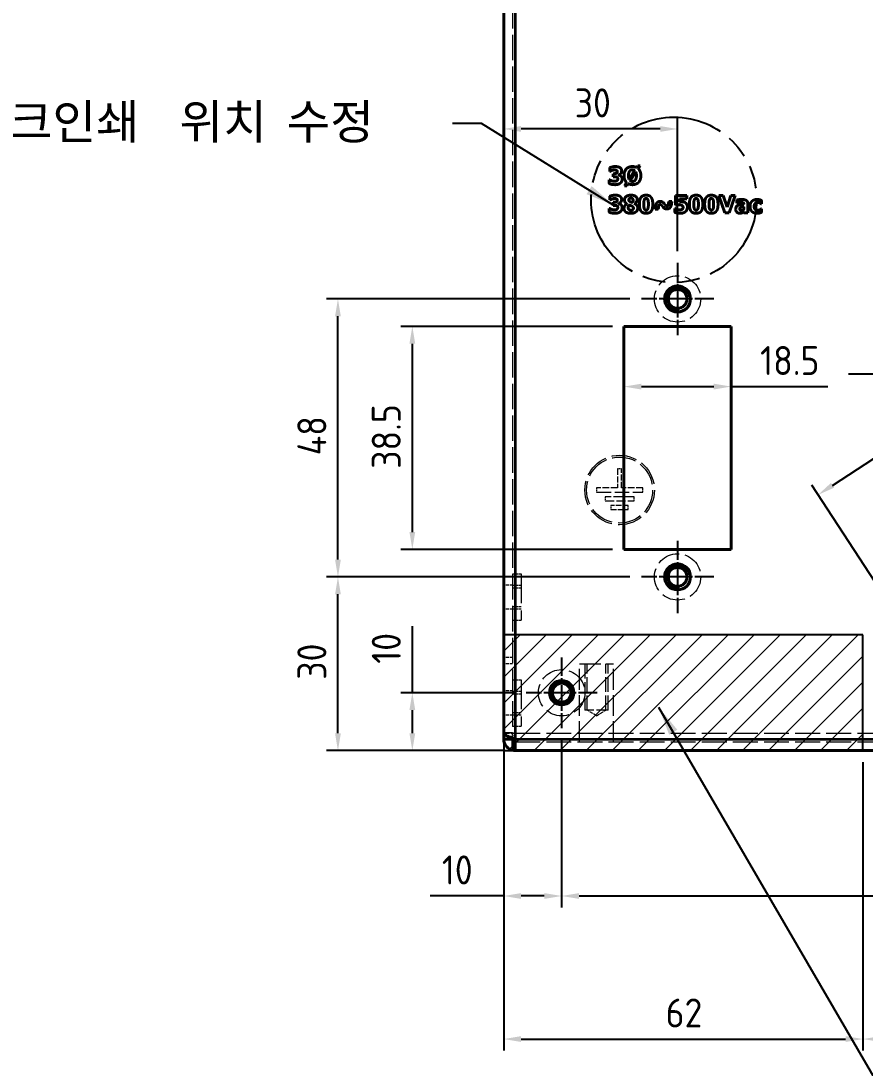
# Model space of a CAD drawing. Header units: millimetres. Extents: x 0 to 1682, y 0 to 1188.
# Drawn here: x 1119.9 to 1265.6, y 228.7 to 409.5 of the extents above; entities that cross this region are included whole.
import ezdxf

# ---------------------------------------------------------------- set-up
doc = ezdxf.new("R2010")
doc.units = ezdxf.units.MM
doc.header["$LTSCALE"] = 2
for name, pattern in [('CHAIN', [0.3543, 0.2362, -0.0295, 0.0591, -0.0295]), ('DASHED', [0.2067, 0.1654, -0.0413]), ('DOUBLE_DASH_CHAIN', [1.2403, 0.6614, -0.0827, 0.1654, -0.0827, 0.1654, -0.0827])]:
    doc.linetypes.add(name, pattern=pattern)
for name, color, linetype, lineweight in [('가려진 것(ISO)', 2, 'DASHED', 18), ('가려진 좁은 것(ISO)', 2, 'DASHED', 18), ('가시적인 것(ISO)', 3, 'Continuous', 40), ('가시적인 좁은 것(ISO)', 3, 'Continuous', 35), ('기호(ISO)', 5, 'Continuous', 25), ('스케치 형상(ISO)', 3, 'Continuous', 25), ('중심 표식(ISO)', 1, 'Continuous', 25), ('치수(ISO)', 2, 'Continuous', 25), ('해치(ISO)', 7, 'Continuous', 18)]:
    doc.layers.add(name, color=color, linetype=linetype, lineweight=lineweight)
doc.styles.add('치수 텍스트_PSTEK_POSCO', font='isocp.shx')
doc.dimstyles.new('치수_PSTEK_POSCO', dxfattribs={"dimscale": 2, "dimtxt": 2.5, "dimasz": 1.5, "dimexe": 1, "dimexo": 1, "dimgap": 1, "dimtad": 1, "dimrnd": 1e-08, "dimdsep": 46, "dimtxsty": '치수 텍스트_PSTEK_POSCO', "dimcen": 0.09, "dimdle": 10, "dimclrd": 7, "dimclre": 7, "dimclrt": 2, "dimadec": 1, "dimazin": 2, "dimtfac": 1, "dimtmove": 0, "dimatfit": 3, "dimfxl": 0, "dimtolj": 1, "dimlwd": -1, "dimlwe": -1, "dimarcsym": 0})
doc.dimstyles.new('치수_PSTEK_POSCO$7', dxfattribs={"dimscale": 2, "dimtxt": 2.5, "dimasz": 2.5, "dimexe": 1, "dimexo": 1, "dimgap": 1, "dimtad": 1, "dimrnd": 1e-08, "dimdsep": 46, "dimtxsty": '치수 텍스트_PSTEK_POSCO', "dimcen": 0.09, "dimdle": 10, "dimclrd": 7, "dimclre": 7, "dimclrt": 2, "dimadec": 1, "dimazin": 2, "dimtfac": 1, "dimtmove": 0, "dimatfit": 3, "dimfxl": 0, "dimtolj": 1, "dimlwd": -1, "dimlwe": -1, "dimarcsym": 0})

# ---------------------------------------------------------------- blocks, each defined once
blk = doc.blocks.new('*D66')
at = {"layer": 'Defpoints', "color": 0, "transparency": 16777216}
for p in [(1174.6, 313.51), (1226.96, 313.51), (1205.21, 283.51)]:
    blk.add_point(p, dxfattribs=at)
at = {"layer": '치수(ISO)', "color": 7, "transparency": 16777216}
for p, q in [((1224.96, 313.51), (1172.6, 313.51)), ((1174.6, 286.51), (1174.6, 310.51)), ((1203.21, 283.51), (1172.6, 283.51))]:
    blk.add_line(p, q, dxfattribs=at)
for points in [[(1174.1, 310.51), (1175.1, 310.51), (1174.6, 313.51)], [(1174.1, 286.51), (1175.1, 286.51), (1174.6, 283.51)]]:
    blk.add_solid(points, dxfattribs=at)
at = {"layer": '치수(ISO)', "color": 2, "transparency": 16777216, "insert": (1170.1, 295.76), "char_height": 5, "attachment_point": 4, "rotation": 90, "style": '치수 텍스트_PSTEK_POSCO'}
blk.add_mtext('\\A1;30', dxfattribs=at)
blk = doc.blocks.new('*D67')
at = {"layer": 'Defpoints', "color": 0, "transparency": 16777216}
for p in [(1187.44, 356.76), (1223.96, 356.76), (1223.96, 318.26)]:
    blk.add_point(p, dxfattribs=at)
at = {"layer": '치수(ISO)', "color": 7, "transparency": 16777216}
for p, q in [((1221.96, 356.76), (1185.44, 356.76)), ((1187.44, 321.26), (1187.44, 353.76)), ((1221.96, 318.26), (1185.44, 318.26))]:
    blk.add_line(p, q, dxfattribs=at)
for points in [[(1186.94, 353.76), (1187.94, 353.76), (1187.44, 356.76)], [(1186.94, 321.26), (1187.94, 321.26), (1187.44, 318.26)]]:
    blk.add_solid(points, dxfattribs=at)
at = {"layer": '치수(ISO)', "color": 2, "transparency": 16777216, "insert": (1182.94, 332.18), "char_height": 5, "attachment_point": 4, "rotation": 90, "style": '치수 텍스트_PSTEK_POSCO'}
blk.add_mtext('\\A1;38.5', dxfattribs=at)
blk = doc.blocks.new('*D68')
at = {"layer": 'Defpoints', "color": 0, "transparency": 16777216}
for p in [(1174.6, 361.51), (1226.96, 361.51), (1226.96, 313.51)]:
    blk.add_point(p, dxfattribs=at)
at = {"layer": '치수(ISO)', "color": 7, "transparency": 16777216}
for p, q in [((1224.96, 361.51), (1172.6, 361.51)), ((1174.6, 316.51), (1174.6, 358.51)), ((1224.96, 313.51), (1172.6, 313.51))]:
    blk.add_line(p, q, dxfattribs=at)
for points in [[(1174.1, 358.51), (1175.1, 358.51), (1174.6, 361.51)], [(1174.1, 316.51), (1175.1, 316.51), (1174.6, 313.51)]]:
    blk.add_solid(points, dxfattribs=at)
at = {"layer": '치수(ISO)', "color": 2, "transparency": 16777216, "insert": (1170.1, 334.51), "char_height": 5, "attachment_point": 4, "rotation": 90, "style": '치수 텍스트_PSTEK_POSCO'}
blk.add_mtext('\\A1;48', dxfattribs=at)
blk = doc.blocks.new('*D69')
at = {"layer": 'Defpoints', "color": 0, "transparency": 16777216}
for p in [(1203.21, 286.57), (1213.21, 287.41), (1213.21, 258.41)]:
    blk.add_point(p, dxfattribs=at)
at = {"layer": '치수(ISO)', "color": 7, "transparency": 16777216}
for p, q in [((1203.21, 284.57), (1203.21, 256.41)), ((1213.21, 285.41), (1213.21, 256.41)), ((1203.21, 258.41), (1190.53, 258.41)), ((1210.21, 258.41), (1206.21, 258.41))]:
    blk.add_line(p, q, dxfattribs=at)
for points in [[(1206.21, 258.91), (1206.21, 257.91), (1203.21, 258.41)], [(1210.21, 258.91), (1210.21, 257.91), (1213.21, 258.41)]]:
    blk.add_solid(points, dxfattribs=at)
at = {"layer": '치수(ISO)', "color": 2, "transparency": 16777216, "insert": (1192.53, 262.91), "char_height": 5, "attachment_point": 4, "style": '치수 텍스트_PSTEK_POSCO'}
blk.add_mtext('\\A1;10', dxfattribs=at)
blk = doc.blocks.new('*D70')
at = {"layer": 'Defpoints', "color": 0, "transparency": 16777216}
for p in [(1213.21, 287.41), (1410.71, 287.41), (1410.71, 258.41)]:
    blk.add_point(p, dxfattribs=at)
at = {"layer": '치수(ISO)', "color": 7, "transparency": 16777216}
for p, q in [((1213.21, 285.41), (1213.21, 256.41)), ((1410.71, 285.41), (1410.71, 256.41)), ((1216.21, 258.41), (1407.71, 258.41))]:
    blk.add_line(p, q, dxfattribs=at)
for points in [[(1216.21, 258.91), (1216.21, 257.91), (1213.21, 258.41)], [(1407.71, 258.91), (1407.71, 257.91), (1410.71, 258.41)]]:
    blk.add_solid(points, dxfattribs=at)
at = {"layer": '치수(ISO)', "color": 2, "transparency": 16777216, "insert": (1297.85, 262.91), "char_height": 5, "attachment_point": 4, "style": '치수 텍스트_PSTEK_POSCO'}
blk.add_mtext('\\A1;197.5', dxfattribs=at)
blk = doc.blocks.new('*D73')
at = {"layer": 'Defpoints', "color": 0, "transparency": 16777216}
for p in [(1187.44, 293.51), (1207.11, 293.51), (1205.21, 283.51)]:
    blk.add_point(p, dxfattribs=at)
at = {"layer": '치수(ISO)', "color": 7, "transparency": 16777216}
for p, q in [((1187.44, 293.51), (1187.44, 305.02)), ((1205.11, 293.51), (1185.44, 293.51)), ((1187.44, 286.51), (1187.44, 290.51)), ((1203.21, 283.51), (1185.44, 283.51))]:
    blk.add_line(p, q, dxfattribs=at)
for points in [[(1186.94, 290.51), (1187.94, 290.51), (1187.44, 293.51)], [(1186.94, 286.51), (1187.94, 286.51), (1187.44, 283.51)]]:
    blk.add_solid(points, dxfattribs=at)
at = {"layer": '치수(ISO)', "color": 2, "transparency": 16777216, "insert": (1182.94, 298.51), "char_height": 5, "attachment_point": 4, "rotation": 90, "style": '치수 텍스트_PSTEK_POSCO'}
blk.add_mtext('\\A1;10', dxfattribs=at)
blk = doc.blocks.new('*D74')
at = {"layer": 'Defpoints', "color": 0, "transparency": 16777216}
for p in [(1242.46, 346.37), (1223.96, 318.26), (1242.46, 318.26)]:
    blk.add_point(p, dxfattribs=at)
at = {"layer": '치수(ISO)', "color": 7, "transparency": 16777216}
for p, q in [((1226.96, 346.37), (1239.46, 346.37)), ((1242.46, 346.37), (1259.17, 346.37))]:
    blk.add_line(p, q, dxfattribs=at)
for points in [[(1226.96, 346.87), (1226.96, 345.87), (1223.96, 346.37)], [(1239.46, 346.87), (1239.46, 345.87), (1242.46, 346.37)]]:
    blk.add_solid(points, dxfattribs=at)
at = {"layer": '치수(ISO)', "color": 2, "transparency": 16777216, "insert": (1247.46, 350.87), "char_height": 5, "attachment_point": 4, "style": '치수 텍스트_PSTEK_POSCO'}
blk.add_mtext('\\A1;18.5', dxfattribs=at)
blk = doc.blocks.new('*D75')
at = {"layer": 'Defpoints', "color": 0, "transparency": 16777216}
for p in [(1203.21, 390.86), (1203.21, 388.56), (1233.21, 367.76)]:
    blk.add_point(p, dxfattribs=at)
at = {"layer": '치수(ISO)', "color": 7, "transparency": 16777216}
for p, q in [((1233.21, 369.76), (1233.21, 392.86)), ((1230.21, 390.86), (1206.21, 390.86))]:
    blk.add_line(p, q, dxfattribs=at)
for points in [[(1206.21, 391.36), (1206.21, 390.36), (1203.21, 390.86)], [(1230.21, 391.36), (1230.21, 390.36), (1233.21, 390.86)]]:
    blk.add_solid(points, dxfattribs=at)
at = {"layer": '치수(ISO)', "color": 2, "transparency": 16777216, "insert": (1215.46, 395.36), "char_height": 5, "attachment_point": 4, "style": '치수 텍스트_PSTEK_POSCO'}
blk.add_mtext('\\A1;30', dxfattribs=at)
blk = doc.blocks.new('*D83')
at = {"layer": 'Defpoints', "color": 0, "transparency": 16777216}
for p in [(1314.74, 365.24), (1325.71, 348.51), (1268.42, 310.95)]:
    blk.add_point(p, dxfattribs=at)
at = {"layer": '치수(ISO)', "color": 7, "transparency": 16777216}
for p, q in [((1324.61, 350.18), (1313.65, 366.91)), ((1259.97, 329.32), (1312.24, 363.59)), ((1267.33, 312.63), (1256.36, 329.35))]:
    blk.add_line(p, q, dxfattribs=at)
for points in [[(1311.96, 364.01), (1312.51, 363.17), (1314.74, 365.24)], [(1259.69, 329.74), (1260.24, 328.91), (1257.46, 327.68)]]:
    blk.add_solid(points, dxfattribs=at)
at = {"layer": '치수(ISO)', "color": 2, "transparency": 16777216, "insert": (1285.94, 351.73), "char_height": 5, "attachment_point": 4, "rotation": 33.25, "style": '치수 텍스트_PSTEK_POSCO'}
blk.add_mtext('\\A1;68.5', dxfattribs=at)
blk = doc.blocks.new('*D92')
at = {"layer": 'Defpoints', "color": 0, "transparency": 16777216}
for p in [(1203.21, 283.51), (1265.21, 283.51), (1265.21, 233.71)]:
    blk.add_point(p, dxfattribs=at)
at = {"layer": '치수(ISO)', "color": 7, "transparency": 16777216}
for p, q in [((1203.21, 281.51), (1203.21, 231.71)), ((1265.21, 281.51), (1265.21, 231.71)), ((1206.21, 233.71), (1262.21, 233.71))]:
    blk.add_line(p, q, dxfattribs=at)
for points in [[(1206.21, 234.21), (1206.21, 233.21), (1203.21, 233.71)], [(1262.21, 234.21), (1262.21, 233.21), (1265.21, 233.71)]]:
    blk.add_solid(points, dxfattribs=at)
at = {"layer": '치수(ISO)', "color": 2, "transparency": 16777216, "insert": (1231.16, 238.21), "char_height": 5, "attachment_point": 4, "style": '치수 텍스트_PSTEK_POSCO'}
blk.add_mtext('\\A1;62', dxfattribs=at)
blk = doc.blocks.new('*D93')
at = {"layer": 'Defpoints', "color": 0, "transparency": 16777216}
for p in [(1265.21, 283.51), (1386.21, 283.51), (1386.21, 233.71)]:
    blk.add_point(p, dxfattribs=at)
at = {"layer": '치수(ISO)', "color": 7, "transparency": 16777216}
for p, q in [((1265.21, 281.51), (1265.21, 231.71)), ((1386.21, 281.51), (1386.21, 231.71)), ((1268.21, 233.71), (1383.21, 233.71))]:
    blk.add_line(p, q, dxfattribs=at)
for points in [[(1268.21, 234.21), (1268.21, 233.21), (1265.21, 233.71)], [(1383.21, 234.21), (1383.21, 233.21), (1386.21, 233.71)]]:
    blk.add_solid(points, dxfattribs=at)
at = {"layer": '치수(ISO)', "color": 2, "transparency": 16777216, "insert": (1322.21, 238.21), "char_height": 5, "attachment_point": 4, "style": '치수 텍스트_PSTEK_POSCO'}
blk.add_mtext('\\A1;121', dxfattribs=at)

msp = doc.modelspace()

# ---------------------------------------------------------------- hatches: boundary and pattern name
at = {"layer": '해치(ISO)'}
h = msp.add_hatch(dxfattribs=at)
h.set_pattern_fill('ANSI31', color=1, scale=25.4, style=0)
h.set_pattern_definition([(45, (0, 0), (-2.245064, 2.245064), [])])
h.paths.add_polyline_path([(1203.2104, 283.5118), (1265.2104, 283.5118), (1265.2104, 303.5118), (1203.2104, 303.5118)])

# ---------------------------------------------------------------- linework, layer by layer
at = {"layer": '가려진 것(ISO)', "ltscale": 13.25587}
msp.add_line((1204.7104, 440.0118), (1204.7104, 286.5725), dxfattribs=at)
at = {"layer": '가려진 것(ISO)', "ltscale": 0.666544}
for p, q in [((1223.5604, 332.1618), (1222.8604, 332.1618)), ((1219.2104, 328.8618), (1219.2104, 328.1618)), ((1220.7104, 327.3618), (1220.7104, 326.6618)), ((1225.7104, 326.6618), (1225.7104, 327.3618)), ((1227.2104, 328.1618), (1227.2104, 328.8618)), ((1221.7104, 325.8618), (1221.7104, 325.1618)), ((1224.7104, 325.1618), (1224.7104, 325.8618))]:
    msp.add_line(p, q, dxfattribs=at)
at = {"layer": '가려진 것(ISO)', "ltscale": 3.142649}
for p, q in [((1222.8604, 332.1618), (1222.8604, 328.8618)), ((1223.5604, 328.8618), (1223.5604, 332.1618))]:
    msp.add_line(p, q, dxfattribs=at)
at = {"layer": '가려진 것(ISO)', "ltscale": 3.475971}
for p, q in [((1222.8604, 328.8618), (1219.2104, 328.8618)), ((1227.2104, 328.8618), (1223.5604, 328.8618))]:
    msp.add_line(p, q, dxfattribs=at)
at = {"layer": '가려진 것(ISO)', "ltscale": 7.618686}
for p, q in [((1219.2104, 328.1618), (1227.2104, 328.1618)), ((1217.2104, 298.5118), (1217.2104, 290.5118)), ((1217.5894, 290.5118), (1217.5894, 298.5118)), ((1220.8314, 290.5118), (1220.8314, 298.5118)), ((1221.2104, 290.5118), (1221.2104, 298.5118))]:
    msp.add_line(p, q, dxfattribs=at)
at = {"layer": '가려진 것(ISO)', "ltscale": 4.761642}
for p, q in [((1225.7104, 327.3618), (1220.7104, 327.3618)), ((1220.7104, 326.6618), (1225.7104, 326.6618))]:
    msp.add_line(p, q, dxfattribs=at)
at = {"layer": '가려진 것(ISO)', "ltscale": 2.856945}
for p, q in [((1224.7104, 325.8618), (1221.7104, 325.8618)), ((1221.7104, 325.1618), (1224.7104, 325.1618))]:
    msp.add_line(p, q, dxfattribs=at)
at = {"layer": '가려진 것(ISO)', "ltscale": 1.428422}
for p, q in [((1204.7104, 314.0118), (1206.2104, 314.0118)), ((1204.7104, 312.1118), (1203.2104, 312.1118)), ((1206.2104, 312.0118), (1204.7104, 312.0118)), ((1204.7104, 311.6328), (1206.2104, 311.6328)), ((1204.7104, 307.9118), (1203.2104, 307.9118)), ((1204.7104, 308.3908), (1206.2104, 308.3908)), ((1204.7104, 308.0118), (1206.2104, 308.0118)), ((1204.7104, 306.0118), (1206.2104, 306.0118)), ((1204.7104, 299.5725), (1203.2104, 299.5725)), ((1204.7104, 298.5118), (1203.2104, 298.5118)), ((1204.7104, 295.7118), (1206.2104, 295.7118)), ((1204.7104, 293.8118), (1203.2104, 293.8118)), ((1206.2104, 293.7118), (1204.7104, 293.7118)), ((1204.7104, 293.3328), (1206.2104, 293.3328)), ((1204.7104, 289.6118), (1203.2104, 289.6118)), ((1204.7104, 290.0908), (1206.2104, 290.0908)), ((1204.7104, 289.7118), (1206.2104, 289.7118)), ((1204.7104, 287.7118), (1206.2104, 287.7118))]:
    msp.add_line(p, q, dxfattribs=at)
at = {"layer": '가려진 것(ISO)', "ltscale": 15.198803}
for p, q in [((1206.2104, 314.0118), (1206.2104, 306.0118)), ((1206.2104, 295.7118), (1206.2104, 287.7118))]:
    msp.add_line(p, q, dxfattribs=at)
at = {"layer": '가려진 것(ISO)', "ltscale": 11.209118}
msp.add_line((1216.2604, 298.5118), (1222.1604, 298.5118), dxfattribs=at)
at = {"layer": '가려진 것(ISO)', "ltscale": 10.885341}
for p, q in [((1216.2604, 285.0118), (1216.2604, 298.5118)), ((1222.1604, 285.0118), (1222.1604, 298.5118))]:
    msp.add_line(p, q, dxfattribs=at)
at = {"layer": '가려진 것(ISO)', "ltscale": 5.983681}
msp.add_line((1221.2104, 290.5118), (1217.2104, 290.5118), dxfattribs=at)
at = {"layer": '가려진 것(ISO)', "ltscale": 1.800898}
for q in [(1217.5894, 290.5118), (1220.8314, 290.5118)]:
    msp.add_line((1219.2104, 289.5378), q, dxfattribs=at)
at = {"layer": '가려진 것(ISO)', "ltscale": 1.261536}
msp.add_line((1204.5352, 286.5725), (1203.2104, 286.5725), dxfattribs=at)
at = {"layer": '가려진 것(ISO)', "ltscale": 0.166787}
msp.add_line((1204.7104, 286.5725), (1204.5352, 286.5725), dxfattribs=at)
at = {"layer": '가려진 것(ISO)', "ltscale": 1.198629}
msp.add_line((1204.7104, 285.6824), (1204.7104, 286.5725), dxfattribs=at)
at = {"layer": '가려진 것(ISO)', "ltscale": 12.980641}
msp.add_line((1205.2104, 285.0118), (1586.2104, 285.0118), dxfattribs=at)
at = {"layer": '가려진 것(ISO)', "ltscale": 12.159042}
for centre in [(1233.2104, 361.5118), (1233.2104, 313.5118), (1213.2104, 293.5118)]:
    msp.add_circle(centre, 4, dxfattribs=at)
at = {"layer": '가려진 것(ISO)', "ltscale": 13.027546}
msp.add_circle((1223.2104, 328.5118), 6, dxfattribs=at)
at = {"layer": '가려진 것(ISO)', "ltscale": 12.376168}
msp.add_circle((1223.2104, 328.5118), 5.7, dxfattribs=at)
at = {"layer": '가려진 것(ISO)', "ltscale": 2.326926}
msp.add_arc((1213.2104, 293.5118), 2, 280, 350, dxfattribs=at)
at = {"layer": '가려진 것(ISO)', "ltscale": 2.98666}
msp.add_open_spline([(1203.2104, 286.5725), (1203.2104, 286.5573), (1203.7189, 286.5422), (1204.4439, 286.527), (1204.6861, 286.5219), (1204.9482, 286.5169), (1205.2104, 286.5118)], degree=3, knots=[0, 0, 0, 0, 1.17745307, 1.17745307, 1.17745307, 1.57079633, 1.57079633, 1.57079633, 1.57079633], dxfattribs=at)
at = {"layer": '가려진 것(ISO)', "ltscale": 1.253394}
msp.add_open_spline([(1205.2104, 285.5118), (1204.9486, 285.8654), (1204.7104, 286.2189), (1204.7104, 286.5725)], degree=3, dxfattribs=at)
at = {"layer": '가려진 것(ISO)', "ltscale": 0.744374}
msp.add_open_spline([(1205.2104, 286.5118), (1204.9486, 286.532), (1204.7104, 286.5522), (1204.7104, 286.5725)], degree=3, dxfattribs=at)
at = {"layer": '가려진 좁은 것(ISO)', "ltscale": 12.980641}
msp.add_line((1205.2104, 286.5118), (1586.2104, 286.5118), dxfattribs=at)
at = {"layer": '가시적인 것(ISO)'}
for p, q in [((1203.2104, 286.5725), (1203.2104, 440.0118)), ((1221.5046, 383.5345), (1221.5046, 384.1763)), ((1221.5678, 383.5345), (1221.5046, 383.5345)), ((1225.798, 383.6852), (1224.8328, 382.2095)), ((1225.0467, 381.9251), (1226.0168, 383.4032)), ((1226.1383, 384.2006), (1226.345, 384.5118)), ((1226.345, 384.5118), (1226.768, 384.5118)), ((1226.768, 384.5118), (1226.4252, 383.994)), ((1221.4171, 382.0807), (1221.49, 382.0807)), ((1221.4171, 381.4291), (1221.4171, 382.0807)), ((1222.0735, 383.1358), (1222.1926, 383.1358)), ((1222.0735, 382.6082), (1222.0735, 383.1358)), ((1222.2023, 382.6082), (1222.0735, 382.6082)), ((1223.0265, 382.917), (1223.0265, 382.8878)), ((1224.05, 381.0475), (1224.4244, 381.6139)), ((1224.4657, 381.0475), (1224.05, 381.0475)), ((1224.7064, 381.4097), (1224.4657, 381.0475)), ((1221.5046, 378.5951), (1221.5046, 379.2369)), ((1221.5678, 378.5951), (1221.5046, 378.5951)), ((1222.0735, 378.1964), (1222.1926, 378.1964)), ((1222.0735, 377.6688), (1222.0735, 378.1964)), ((1223.0265, 377.9776), (1223.0265, 377.9484)), ((1224.5192, 377.8876), (1224.5192, 377.8998)), ((1225.7591, 377.997), (1225.7591, 377.9873)), ((1231.6837, 378.3568), (1232.2064, 378.3568)), ((1232.8409, 379.3633), (1234.8296, 379.3633)), ((1232.8409, 377.6785), (1232.8409, 379.3633)), ((1233.5532, 378.7969), (1233.5532, 378.2985)), ((1234.8296, 378.7969), (1233.5532, 378.7969)), ((1234.8296, 379.3633), (1234.8296, 378.7969)), ((1240.3239, 379.3633), (1241.1043, 379.3633)), ((1241.3547, 376.3633), (1240.3239, 379.3633)), ((1241.1043, 379.3633), (1241.7583, 377.3285)), ((1241.7583, 377.3285), (1242.4098, 379.3633)), ((1243.1707, 379.3633), (1242.1399, 376.3633)), ((1242.4098, 379.3633), (1243.1707, 379.3633)), ((1243.4284, 378.0311), (1243.4284, 378.5781)), ((1243.4892, 378.0311), (1243.4284, 378.0311)), ((1245.3563, 377.9022), (1245.3563, 376.3633)), ((1247.7194, 377.9022), (1247.6294, 377.9022)), ((1247.7194, 378.5051), (1247.7194, 377.9022)), ((1221.4171, 377.1413), (1221.49, 377.1413)), ((1221.4171, 376.4897), (1221.4171, 377.1413)), ((1222.2023, 377.6688), (1222.0735, 377.6688)), ((1229.8895, 377.0343), (1229.3668, 377.0343)), ((1232.7121, 377.1364), (1232.7801, 377.1364)), ((1232.7121, 376.4824), (1232.7121, 377.1364)), ((1232.9065, 377.6785), (1232.8409, 377.6785)), ((1242.1399, 376.3633), (1241.3547, 376.3633)), ((1244.6561, 377.4233), (1244.6561, 376.9541)), ((1244.6561, 376.3633), (1244.6561, 376.604)), ((1245.3563, 376.3633), (1244.6561, 376.3633)), ((1244.661, 377.8487), (1244.661, 377.8609)), ((1247.6294, 377.0829), (1247.7194, 377.0829)), ((1247.7194, 377.0829), (1247.7194, 376.4776)), ((1223.9604, 318.2618), (1223.9604, 356.7618)), ((1223.9604, 356.7618), (1242.4604, 356.7618)), ((1242.4604, 356.7618), (1242.4604, 318.2618)), ((1242.4604, 318.2618), (1223.9604, 318.2618)), ((1203.2104, 286.5725), (1203.2104, 285.5118)), ((1204.5352, 285.5118), (1203.2104, 285.5118)), ((1204.7104, 285.5118), (1204.5352, 285.5118)), ((1204.7104, 285.5118), (1204.7104, 285.6824)), ((1205.2104, 283.5118), (1205.2104, 285.5118)), ((1586.2104, 283.5118), (1205.2104, 283.5118))]:
    msp.add_line(p, q, dxfattribs=at)
for centre, radius in [((1233.2104, 361.5118), 2.25), ((1233.2104, 361.5118), 1.621), ((1233.2104, 313.5118), 2.25), ((1233.2104, 313.5118), 1.621), ((1213.2104, 293.5118), 2.1), ((1213.2104, 293.5118), 1.621)]:
    msp.add_circle(centre, radius, dxfattribs=at)
for points, degree in [([(1221.5046, 384.1763), (1221.6602, 384.242), (1222.1853, 384.3659), (1222.46, 384.3659)], 2), ([(1221.8814, 383.695), (1221.7963, 383.6633), (1221.6116, 383.5612), (1221.5678, 383.5345)], 2), ([(1222.3288, 383.7873), (1222.2194, 383.7873), (1221.9884, 383.7363), (1221.8814, 383.695)], 2), ([(1222.6642, 383.7266), (1222.5913, 383.763), (1222.3968, 383.7873), (1222.3288, 383.7873)], 2), ([(1222.46, 384.3659), (1222.7275, 384.3659), (1223.1213, 384.2736), (1223.2599, 384.1836)], 2), ([(1222.6399, 383.1966), (1222.7202, 383.2355), (1222.8101, 383.3716), (1222.8101, 383.4883)], 2), ([(1222.8101, 383.4883), (1222.8101, 383.5807), (1222.725, 383.695), (1222.6642, 383.7266)], 2), ([(1223.5662, 383.6147), (1223.5662, 383.357), (1223.2696, 382.9729), (1223.0265, 382.917)], 2), ([(1223.2599, 384.1836), (1223.413, 384.0888), (1223.5662, 383.7971), (1223.5662, 383.6147)], 2), ([(1223.9746, 382.8027), (1223.9746, 383.5248), (1224.7477, 384.3659), (1225.426, 384.3659)], 2), ([(1224.738, 382.8027), (1224.738, 383.0726), (1224.8547, 383.4616), (1224.9519, 383.5807)], 2), ([(1224.9519, 383.5807), (1225.0565, 383.7095), (1225.2874, 383.8092), (1225.4284, 383.8092)], 2), ([(1225.426, 384.3659), (1225.6205, 384.3659), (1225.9779, 384.2833), (1226.1383, 384.2006)], 2), ([(1225.4284, 383.8092), (1225.5232, 383.8092), (1225.7202, 383.7484), (1225.798, 383.6852)], 2), ([(1226.0168, 383.4032), (1226.0629, 383.3011), (1226.1164, 382.968), (1226.1164, 382.8027)], 2), ([(1226.4252, 383.994), (1226.644, 383.7849), (1226.8798, 383.182), (1226.8798, 382.8027)], 2), ([(1221.49, 382.0807), (1221.6553, 381.9762), (1222.1002, 381.8206), (1222.285, 381.8206)], 2), ([(1222.1926, 383.1358), (1222.3288, 383.1358), (1222.5597, 383.1601), (1222.6399, 383.1966)], 2), ([(1222.674, 382.5669), (1222.5767, 382.6009), (1222.3069, 382.6082), (1222.2023, 382.6082)], 2), ([(1222.285, 381.8206), (1222.3944, 381.8206), (1222.6497, 381.8595), (1222.7372, 381.9227)], 2), ([(1222.8879, 382.2557), (1222.8879, 382.3894), (1222.7712, 382.5329), (1222.674, 382.5669)], 2), ([(1222.7372, 381.9227), (1222.8053, 381.9737), (1222.8879, 382.122), (1222.8879, 382.2557)], 2), ([(1223.0265, 382.8878), (1223.1335, 382.8732), (1223.3377, 382.7954), (1223.4349, 382.7079)], 2), ([(1223.644, 382.212), (1223.644, 381.9907), (1223.4811, 381.6285), (1223.3231, 381.5021)], 2), ([(1223.4349, 382.7079), (1223.5249, 382.6301), (1223.644, 382.3821), (1223.644, 382.212)], 2), ([(1224.4244, 381.6139), (1224.2104, 381.8206), (1223.9746, 382.4235), (1223.9746, 382.8027)], 2), ([(1224.8328, 382.2095), (1224.7866, 382.3238), (1224.738, 382.6204), (1224.738, 382.8027)], 2), ([(1225.4284, 381.7938), (1225.3215, 381.7938), (1225.1343, 381.857), (1225.0467, 381.9251)], 2), ([(1226.5078, 381.6723), (1226.3134, 381.4583), (1225.7688, 381.2395), (1225.426, 381.2395)], 2), ([(1225.9098, 382.0345), (1225.8198, 381.9178), (1225.5621, 381.7938), (1225.4284, 381.7938)], 2), ([(1226.1164, 382.8027), (1226.1164, 382.5304), (1226.0046, 382.1633), (1225.9098, 382.0345)], 2), ([(1226.8798, 382.8027), (1226.8798, 382.4624), (1226.6926, 381.8789), (1226.5078, 381.6723)], 2), ([(1222.426, 381.2395), (1222.0759, 381.2395), (1221.5751, 381.3562), (1221.4171, 381.4291)], 2), ([(1223.3231, 381.5021), (1223.1651, 381.3757), (1222.7347, 381.2395), (1222.426, 381.2395)], 2), ([(1225.426, 381.2395), (1225.2291, 381.2395), (1224.8595, 381.327), (1224.7064, 381.4097)], 2), ([(1221.5046, 379.2369), (1221.6602, 379.3025), (1222.1853, 379.4265), (1222.46, 379.4265)], 2), ([(1221.8814, 378.7555), (1221.7963, 378.7239), (1221.6116, 378.6218), (1221.5678, 378.5951)], 2), ([(1222.3288, 378.8479), (1222.2194, 378.8479), (1221.9884, 378.7969), (1221.8814, 378.7555)], 2), ([(1222.1926, 378.1964), (1222.3288, 378.1964), (1222.5597, 378.2207), (1222.6399, 378.2572)], 2), ([(1222.6642, 378.7871), (1222.5913, 378.8236), (1222.3968, 378.8479), (1222.3288, 378.8479)], 2), ([(1222.46, 379.4265), (1222.7275, 379.4265), (1223.1213, 379.3341), (1223.2599, 379.2442)], 2), ([(1222.6399, 378.2572), (1222.7202, 378.296), (1222.8101, 378.4322), (1222.8101, 378.5489)], 2), ([(1222.8101, 378.5489), (1222.8101, 378.6413), (1222.725, 378.7555), (1222.6642, 378.7871)], 2), ([(1223.5662, 378.6753), (1223.5662, 378.4176), (1223.2696, 378.0335), (1223.0265, 377.9776)], 2), ([(1223.0265, 377.9484), (1223.1335, 377.9338), (1223.3377, 377.856), (1223.4349, 377.7685)], 2), ([(1223.2599, 379.2442), (1223.413, 379.1494), (1223.5662, 378.8576), (1223.5662, 378.6753)], 2), ([(1224.0451, 378.6218), (1224.0451, 378.7871), (1224.191, 379.0764), (1224.3344, 379.1907)], 2), ([(1224.5192, 377.8998), (1224.2542, 378.0286), (1224.0451, 378.3957), (1224.0451, 378.6218)], 2), ([(1224.3344, 379.1907), (1224.473, 379.3001), (1224.8936, 379.4314), (1225.1561, 379.4314)], 2), ([(1224.789, 378.634), (1224.789, 378.7555), (1224.9908, 378.9208), (1225.1561, 378.9208)], 2), ([(1225.0394, 378.3058), (1224.9106, 378.3666), (1224.789, 378.5148), (1224.789, 378.634)], 2), ([(1225.3798, 378.1672), (1225.251, 378.2158), (1225.0954, 378.2766), (1225.0394, 378.3058)], 2), ([(1225.1561, 379.4314), (1225.4333, 379.4314), (1225.8466, 379.3123), (1225.9803, 379.215)], 2), ([(1225.1561, 378.9208), (1225.3288, 378.9208), (1225.5305, 378.7385), (1225.5305, 378.5854)], 2), ([(1225.5305, 378.5854), (1225.5305, 378.4614), (1225.4576, 378.2693), (1225.3798, 378.1672)], 2), ([(1226.2623, 378.6729), (1226.2623, 378.4589), (1226.0143, 378.1161), (1225.7591, 377.997)], 2), ([(1225.7591, 377.9873), (1226.0581, 377.8657), (1226.3401, 377.4719), (1226.3401, 377.1972)], 2), ([(1225.9803, 379.215), (1226.1164, 379.1178), (1226.2623, 378.8358), (1226.2623, 378.6729)], 2), ([(1226.6245, 377.8633), (1226.6245, 378.262), (1226.7485, 378.826), (1226.8895, 379.0302)], 2), ([(1226.8895, 379.0302), (1227.0305, 379.2296), (1227.4754, 379.4241), (1227.7818, 379.4241)], 2), ([(1227.3806, 377.8609), (1227.3806, 378.42), (1227.5654, 378.8698), (1227.7818, 378.8698)], 2), ([(1227.7818, 379.4241), (1228.1051, 379.4241), (1228.5378, 379.2199), (1228.6764, 379.0181)], 2), ([(1227.7818, 378.8698), (1227.9981, 378.8698), (1228.1805, 378.42), (1228.1805, 377.8633)], 2), ([(1228.6764, 379.0181), (1228.8125, 378.8212), (1228.9365, 378.2401), (1228.9365, 377.8633)], 2), ([(1229.3668, 377.0343), (1229.3668, 377.6883), (1229.7971, 378.352), (1230.2056, 378.352)], 2), ([(1230.2056, 378.352), (1230.3393, 378.352), (1230.5484, 378.2863), (1230.6383, 378.2304)], 2), ([(1230.6383, 378.2304), (1230.7234, 378.1745), (1230.8693, 378.0213), (1230.9179, 377.963)], 2), ([(1230.9179, 377.963), (1230.9714, 377.8949), (1231.0832, 377.7515), (1231.1343, 377.698)], 2), ([(1232.2064, 378.3568), (1232.204, 377.7223), (1231.7809, 377.0392), (1231.3677, 377.0392)], 2), ([(1231.6253, 377.7879), (1231.6594, 377.8973), (1231.6788, 378.1964), (1231.6837, 378.3568)], 2), ([(1233.5532, 378.2985), (1233.614, 378.3033), (1233.7818, 378.3082), (1233.8279, 378.3082)], 2), ([(1233.8279, 378.3082), (1234.0443, 378.3082), (1234.409, 378.2207), (1234.5524, 378.1307)], 2), ([(1234.5524, 378.1307), (1234.7226, 378.0189), (1234.9122, 377.6469), (1234.9122, 377.3795)], 2), ([(1235.2574, 377.8633), (1235.2574, 378.262), (1235.3814, 378.826), (1235.5224, 379.0302)], 2), ([(1235.5224, 379.0302), (1235.6634, 379.2296), (1236.1083, 379.4241), (1236.4147, 379.4241)], 2), ([(1236.0135, 377.8609), (1236.0135, 378.42), (1236.1983, 378.8698), (1236.4147, 378.8698)], 2), ([(1236.4147, 379.4241), (1236.738, 379.4241), (1237.1707, 379.2199), (1237.3093, 379.0181)], 2), ([(1236.4147, 378.8698), (1236.631, 378.8698), (1236.8134, 378.42), (1236.8134, 377.8633)], 2), ([(1237.3093, 379.0181), (1237.4454, 378.8212), (1237.5694, 378.2401), (1237.5694, 377.8633)], 2), ([(1237.8855, 377.8633), (1237.8855, 378.262), (1238.0095, 378.826), (1238.1505, 379.0302)], 2), ([(1238.1505, 379.0302), (1238.2915, 379.2296), (1238.7364, 379.4241), (1239.0427, 379.4241)], 2), ([(1238.6416, 377.8609), (1238.6416, 378.42), (1238.8263, 378.8698), (1239.0427, 378.8698)], 2), ([(1239.0427, 379.4241), (1239.366, 379.4241), (1239.7988, 379.2199), (1239.9373, 379.0181)], 2), ([(1239.0427, 378.8698), (1239.2591, 378.8698), (1239.4414, 378.42), (1239.4414, 377.8633)], 2), ([(1239.9373, 379.0181), (1240.0735, 378.8212), (1240.1975, 378.2401), (1240.1975, 377.8633)], 2), ([(1243.4284, 378.5781), (1243.533, 378.6072), (1243.9997, 378.6899), (1244.238, 378.6899)], 2), ([(1244.1067, 378.1915), (1243.9827, 378.1915), (1243.6472, 378.1016), (1243.4892, 378.0311)], 2), ([(1244.661, 377.8609), (1244.661, 378.0481), (1244.3839, 378.1915), (1244.1067, 378.1915)], 2), ([(1244.238, 378.6899), (1244.8215, 378.6899), (1245.3563, 378.3009), (1245.3563, 377.9022)], 2), ([(1245.7137, 377.4841), (1245.7137, 377.8098), (1245.9179, 378.2644), (1246.0954, 378.4103)], 2), ([(1246.0954, 378.4103), (1246.2631, 378.5513), (1246.7202, 378.6875), (1246.9681, 378.6875)], 2), ([(1247.0022, 378.1818), (1246.7323, 378.1818), (1246.4357, 377.805), (1246.4357, 377.4841)], 2), ([(1246.9681, 378.6875), (1247.1553, 378.6875), (1247.5297, 378.5999), (1247.7194, 378.5051)], 2), ([(1247.3912, 378.0797), (1247.3134, 378.1234), (1247.1213, 378.1818), (1247.0022, 378.1818)], 2), ([(1247.6294, 377.9022), (1247.5856, 377.9435), (1247.4641, 378.0408), (1247.3912, 378.0797)], 2), ([(1222.426, 376.3001), (1222.0759, 376.3001), (1221.5751, 376.4168), (1221.4171, 376.4897)], 2), ([(1221.49, 377.1413), (1221.6553, 377.0367), (1222.1002, 376.8811), (1222.285, 376.8811)], 2), ([(1222.674, 377.6275), (1222.5767, 377.6615), (1222.3069, 377.6688), (1222.2023, 377.6688)], 2), ([(1222.285, 376.8811), (1222.3944, 376.8811), (1222.6497, 376.92), (1222.7372, 376.9832)], 2), ([(1223.3231, 376.5627), (1223.1651, 376.4362), (1222.7347, 376.3001), (1222.426, 376.3001)], 2), ([(1222.8879, 377.3163), (1222.8879, 377.45), (1222.7712, 377.5935), (1222.674, 377.6275)], 2), ([(1222.7372, 376.9832), (1222.8053, 377.0343), (1222.8879, 377.1826), (1222.8879, 377.3163)], 2), ([(1223.644, 377.2725), (1223.644, 377.0513), (1223.4811, 376.6891), (1223.3231, 376.5627)], 2), ([(1223.4349, 377.7685), (1223.5249, 377.6907), (1223.644, 377.4427), (1223.644, 377.2725)], 2), ([(1223.9649, 377.1729), (1223.9649, 377.4306), (1224.2493, 377.7734), (1224.5192, 377.8876)], 2), ([(1224.2445, 376.5505), (1224.101, 376.6696), (1223.9649, 376.993), (1223.9649, 377.1729)], 2), ([(1225.1488, 376.2928), (1224.845, 376.2928), (1224.3903, 376.4314), (1224.2445, 376.5505)], 2), ([(1224.6991, 377.2677), (1224.6991, 377.4063), (1224.8231, 377.6396), (1224.9009, 377.7174)], 2), ([(1225.1829, 376.8082), (1224.9665, 376.8082), (1224.6991, 377.0586), (1224.6991, 377.2677)], 2), ([(1224.9009, 377.7174), (1224.986, 377.681), (1225.2072, 377.5959), (1225.2655, 377.5691)], 2), ([(1226.0265, 376.5505), (1225.8733, 376.4289), (1225.4333, 376.2928), (1225.1488, 376.2928)], 2), ([(1225.4527, 376.886), (1225.3944, 376.8471), (1225.2437, 376.8082), (1225.1829, 376.8082)], 2), ([(1225.2655, 377.5691), (1225.4698, 377.4695), (1225.5962, 377.3139), (1225.5962, 377.1656)], 2), ([(1225.5962, 377.1656), (1225.5962, 377.0586), (1225.5184, 376.9322), (1225.4527, 376.886)], 2), ([(1226.3401, 377.1972), (1226.3401, 377.0051), (1226.1796, 376.6721), (1226.0265, 376.5505)], 2), ([(1226.8871, 376.6988), (1226.7485, 376.8957), (1226.6245, 377.4743), (1226.6245, 377.8633)], 2), ([(1227.7818, 376.3001), (1227.4633, 376.3001), (1227.0257, 376.4995), (1226.8871, 376.6988)], 2), ([(1227.7818, 376.8544), (1227.5654, 376.8544), (1227.3806, 377.3114), (1227.3806, 377.8609)], 2), ([(1228.1805, 377.8633), (1228.1805, 377.3114), (1227.9957, 376.8544), (1227.7818, 376.8544)], 2), ([(1228.674, 376.6939), (1228.5378, 376.4995), (1228.0978, 376.3001), (1227.7818, 376.3001)], 2), ([(1228.9365, 377.8633), (1228.9365, 377.4743), (1228.8125, 376.8909), (1228.674, 376.6939)], 2), ([(1229.9479, 377.6032), (1229.9138, 377.4938), (1229.8944, 377.1948), (1229.8895, 377.0343)], 2), ([(1230.2177, 377.8195), (1230.1059, 377.8195), (1229.9843, 377.7077), (1229.9479, 377.6032)], 2), ([(1230.4414, 377.6931), (1230.3928, 377.7442), (1230.2761, 377.8195), (1230.2177, 377.8195)], 2), ([(1230.6602, 377.4281), (1230.6018, 377.4962), (1230.4973, 377.6348), (1230.4414, 377.6931)], 2), ([(1230.9398, 377.1583), (1230.8523, 377.2191), (1230.7307, 377.3479), (1230.6602, 377.4281)], 2), ([(1231.3677, 377.0392), (1231.2291, 377.0392), (1231.0224, 377.1024), (1230.9398, 377.1583)], 2), ([(1231.1343, 377.698), (1231.1877, 377.6421), (1231.2971, 377.5716), (1231.3555, 377.5716)], 2), ([(1231.3555, 377.5716), (1231.4625, 377.5716), (1231.5937, 377.6834), (1231.6253, 377.7879)], 2), ([(1233.6869, 376.3001), (1233.3514, 376.3025), (1232.8701, 376.4119), (1232.7121, 376.4824)], 2), ([(1232.7801, 377.1364), (1232.8385, 377.1048), (1232.9795, 377.0221), (1233.0937, 376.9784)], 2), ([(1233.4997, 377.7612), (1233.3344, 377.7612), (1233.0208, 377.7077), (1232.9065, 377.6785)], 2), ([(1233.0937, 376.9784), (1233.2007, 376.9371), (1233.4219, 376.8811), (1233.5557, 376.8811)], 2), ([(1233.9981, 377.6542), (1233.896, 377.7223), (1233.6043, 377.7612), (1233.4997, 377.7612)], 2), ([(1233.5557, 376.8811), (1233.6724, 376.8811), (1233.9446, 376.9395), (1234.0273, 377.0173)], 2), ([(1234.5937, 376.6016), (1234.4357, 376.4581), (1234.003, 376.3001), (1233.6869, 376.3001)], 2), ([(1234.1561, 377.3503), (1234.1561, 377.4573), (1234.0686, 377.608), (1233.9981, 377.6542)], 2), ([(1234.0273, 377.0173), (1234.0881, 377.0781), (1234.1561, 377.2264), (1234.1561, 377.3503)], 2), ([(1234.9122, 377.3795), (1234.9122, 377.1437), (1234.7518, 376.745), (1234.5937, 376.6016)], 2), ([(1235.52, 376.6988), (1235.3814, 376.8957), (1235.2574, 377.4743), (1235.2574, 377.8633)], 2), ([(1236.4147, 376.3001), (1236.0962, 376.3001), (1235.6586, 376.4995), (1235.52, 376.6988)], 2), ([(1236.4147, 376.8544), (1236.1983, 376.8544), (1236.0135, 377.3114), (1236.0135, 377.8609)], 2), ([(1236.8134, 377.8633), (1236.8134, 377.3114), (1236.6286, 376.8544), (1236.4147, 376.8544)], 2), ([(1237.3069, 376.6939), (1237.1707, 376.4995), (1236.7307, 376.3001), (1236.4147, 376.3001)], 2), ([(1237.5694, 377.8633), (1237.5694, 377.4743), (1237.4454, 376.8909), (1237.3069, 376.6939)], 2), ([(1238.148, 376.6988), (1238.0095, 376.8957), (1237.8855, 377.4743), (1237.8855, 377.8633)], 2), ([(1239.0427, 376.3001), (1238.7242, 376.3001), (1238.2866, 376.4995), (1238.148, 376.6988)], 2), ([(1239.0427, 376.8544), (1238.8263, 376.8544), (1238.6416, 377.3114), (1238.6416, 377.8609)], 2), ([(1239.4414, 377.8633), (1239.4414, 377.3114), (1239.2566, 376.8544), (1239.0427, 376.8544)], 2), ([(1239.9349, 376.6939), (1239.7988, 376.4995), (1239.3587, 376.3001), (1239.0427, 376.3001)], 2), ([(1240.1975, 377.8633), (1240.1975, 377.4743), (1240.0735, 376.8909), (1239.9349, 376.6939)], 2), ([(1243.2388, 377.0124), (1243.2388, 377.2628), (1243.4406, 377.574), (1243.6302, 377.664)], 2), ([(1243.9365, 376.3025), (1243.6351, 376.3025), (1243.2388, 376.7061), (1243.2388, 377.0124)], 2), ([(1243.6302, 377.664), (1243.8223, 377.7563), (1244.3547, 377.8293), (1244.661, 377.8487)], 2), ([(1244.3717, 376.3973), (1244.2769, 376.3512), (1244.097, 376.3025), (1243.9365, 376.3025)], 2), ([(1243.9511, 377.0708), (1243.9511, 377.1777), (1244.0532, 377.309), (1244.148, 377.3406)], 2), ([(1244.2915, 376.7936), (1244.1237, 376.7936), (1243.9511, 376.9127), (1243.9511, 377.0708)], 2), ([(1244.148, 377.3406), (1244.255, 377.3795), (1244.4762, 377.4063), (1244.6561, 377.4233)], 2), ([(1244.6561, 376.9541), (1244.5783, 376.8787), (1244.3839, 376.7936), (1244.2915, 376.7936)], 2), ([(1244.6561, 376.604), (1244.5832, 376.5432), (1244.4689, 376.446), (1244.3717, 376.3973)], 2), ([(1246.0711, 376.5894), (1245.9033, 376.7377), (1245.7137, 377.1826), (1245.7137, 377.4841)], 2), ([(1246.9876, 376.3025), (1246.708, 376.3025), (1246.2437, 376.4435), (1246.0711, 376.5894)], 2), ([(1246.4357, 377.4841), (1246.4357, 377.1437), (1246.7518, 376.8082), (1247.0143, 376.8082)], 2), ([(1247.4179, 376.3609), (1247.3158, 376.3317), (1247.1359, 376.3025), (1246.9876, 376.3025)], 2), ([(1247.0143, 376.8082), (1247.148, 376.8082), (1247.3474, 376.869), (1247.4203, 376.9127)], 2), ([(1247.7194, 376.4776), (1247.6586, 376.4508), (1247.5006, 376.3828), (1247.4179, 376.3609)], 2), ([(1247.4203, 376.9127), (1247.4908, 376.9541), (1247.5929, 377.0465), (1247.6294, 377.0829)], 2), ([(1205.2104, 285.0118), (1204.9486, 285.0118), (1204.7104, 285.25), (1204.7104, 285.5118)], 3), ([(1204.7104, 283.5753), (1204.8735, 283.5332), (1205.042, 283.5118), (1205.2104, 283.5118)], 3)]:
    msp.add_open_spline(points, degree=degree, dxfattribs=at)
for points, knots in [([(1205.2104, 285.5118), (1204.4255, 285.7768), (1203.664, 286.0418), (1203.3632, 286.3069), (1203.2627, 286.3954), (1203.2104, 286.4839), (1203.2104, 286.5725)], [0, 0, 0, 0, 1.17745307, 1.17745307, 1.17745307, 1.57079633, 1.57079633, 1.57079633, 1.57079633]), ([(1203.2104, 285.5118), (1203.2104, 284.7292), (1203.7155, 283.9699), (1204.4372, 283.6673), (1204.5259, 283.6301), (1204.6173, 283.5994), (1204.7104, 283.5753)], [0, 0, 0, 0, 1.17385238, 1.17385238, 1.17385238, 1.31811607, 1.31811607, 1.31811607, 1.31811607])]:
    msp.add_open_spline(points, degree=3, knots=knots, dxfattribs=at)
at = {"layer": '가시적인 좁은 것(ISO)'}
for p, q in [((1205.2104, 440.0118), (1205.2104, 285.5118)), ((1205.2104, 285.5118), (1586.2104, 285.5118))]:
    msp.add_line(p, q, dxfattribs=at)
for centre in [(1233.2104, 361.5118), (1233.2104, 313.5118), (1213.2104, 293.5118)]:
    msp.add_arc(centre, 2, 10, 280, dxfattribs=at)
msp.add_open_spline([(1204.7104, 285.5118), (1204.7104, 285.4492), (1204.7104, 285.3868), (1204.7104, 285.2598), (1204.7104, 285.1978), (1204.7104, 285.0399), (1204.7104, 284.946), (1204.7104, 284.7056), (1204.7104, 284.5444), (1204.7104, 284.122), (1204.7104, 283.8665), (1204.7104, 283.5753)], degree=3, knots=[-0.333640484, -0.333640484, -0.333640484, -0.333640484, -0.278100948, -0.278100948, -0.229834306, -0.229834306, -0.16826266, -0.16826266, -0.087679559, -0.087679559, 0, 0, 0, 0], dxfattribs=at)
at = {"layer": '스케치 형상(ISO)'}
for p, q in [((1265.2104, 303.5118), (1203.2104, 303.5118)), ((1203.2104, 303.5118), (1203.2104, 283.5118)), ((1265.2104, 283.5118), (1265.2104, 303.5118)), ((1203.2104, 283.5118), (1265.2104, 283.5118))]:
    msp.add_line(p, q, dxfattribs=at)
at = {"layer": '스케치 형상(ISO)', "color": 6, "linetype": 'DOUBLE_DASH_CHAIN', "ltscale": 12.057095}
msp.add_circle((1232.5727, 378.6302), 14.2804, dxfattribs=at)
at = {"layer": '중심 표식(ISO)', "linetype": 'CHAIN', "ltscale": 6.944946}
for p, q in [((1233.2104, 367.7618), (1233.2104, 355.2618)), ((1239.4604, 361.5118), (1226.9604, 361.5118)), ((1233.2104, 319.7618), (1233.2104, 307.2618)), ((1239.4604, 313.5118), (1226.9604, 313.5118))]:
    msp.add_line(p, q, dxfattribs=at)
at = {"layer": '중심 표식(ISO)', "linetype": 'CHAIN', "ltscale": 19.051651}
msp.add_line((1388.7104, 348.5118), (1262.7104, 348.5118), dxfattribs=at)
at = {"layer": '중심 표식(ISO)', "linetype": 'CHAIN', "ltscale": 6.778265}
for p, q in [((1213.2104, 299.6118), (1213.2104, 287.4118)), ((1219.3104, 293.5118), (1207.1104, 293.5118))]:
    msp.add_line(p, q, dxfattribs=at)

# ---------------------------------------------------------------- texts
at = {"layer": '기호(ISO)', "color": 2, "insert": (1110.2689, 391.7878), "char_height": 6, "width": 82.090588, "attachment_point": 4, "style": '치수 텍스트_PSTEK_POSCO'}
msp.add_mtext('{\\fISOCP|b0|i0;\\H6.0000;실크인쇄  위치 수정}', dxfattribs=at)

# ---------------------------------------------------------------- dimensions: what is measured, and where the dimension line sits
at = {"layer": '치수(ISO)', "color": 7}
for base, p1, p2, angle, override, picture, middle in [((1203.2104, 390.8612), (1233.2104, 367.7618), (1203.2104, 388.562), 180, {"dimdec": 2, "dimse2": 1, "dimtp": 0, "dimtm": 0, "dimtdec": 2, "dimtofl": 0, "dimatfit": 1}, '*D75', (1218.2104, 390.8612)), ((1314.7446, 365.2375), (1268.4248, 310.9537), (1325.7104, 348.5118), 213.25, {"dimdec": 2, "dimtp": 0, "dimtm": 0, "dimtdec": 2, "dimtofl": 0, "dimatfit": 1}, '*D83', (1293.0097, 350.9875)), ((1174.5997, 361.5118), (1226.9604, 313.5118), (1226.9604, 361.5118), 90, {"dimdec": 2, "dimtp": 0, "dimtm": 0, "dimtdec": 2, "dimtofl": 0, "dimatfit": 1}, '*D68', (1174.5997, 337.5118)), ((1187.438, 356.7618), (1223.9604, 318.2618), (1223.9604, 356.7618), 90, {"dimdec": 2, "dimtp": 0, "dimtm": 0, "dimtdec": 2, "dimtofl": 0, "dimatfit": 1}, '*D67', (1187.438, 337.5318)), ((1174.5997, 313.5118), (1205.2104, 283.5118), (1226.9604, 313.5118), 90, {"dimdec": 2, "dimtp": 0, "dimtm": 0, "dimtdec": 2, "dimtofl": 0, "dimatfit": 1}, '*D66', (1174.5997, 298.5118)), ((1187.438, 293.5118), (1205.2104, 283.5118), (1207.1104, 293.5118), 90, {"dimdec": 2, "dimtp": 0, "dimtm": 0, "dimtdec": 2, "dimtofl": 0, "dimatfit": 2}, '*D73', (1187.438, 300.7638)), ((1213.2104, 258.4149), (1203.2104, 286.5725), (1213.2104, 287.4118), 180, {"dimdec": 2, "dimtp": 0, "dimtm": 0, "dimtdec": 2, "dimtofl": 0, "dimatfit": 2}, '*D69', (1194.7863, 258.4149)), ((1410.7104, 258.4149), (1213.2104, 287.4118), (1410.7104, 287.4118), 180, {"dimdec": 2, "dimtp": 0, "dimtm": 0, "dimtdec": 2, "dimtofl": 0, "dimatfit": 1}, '*D70', (1304.4604, 258.4149)), ((1265.2104, 233.7052), (1203.2104, 283.5118), (1265.2104, 283.5118), 180, {"dimdec": 2, "dimtp": 0, "dimtm": 0, "dimtdec": 2, "dimtofl": 0, "dimatfit": 1}, '*D92', (1234.2104, 233.7052))]:
    dim = msp.add_linear_dim(base=base, p1=p1, p2=p2, angle=angle, dimstyle='치수_PSTEK_POSCO', override=override, dxfattribs=at)
    dim.commit()
    dim.dimension.update_dxf_attribs({"geometry": picture, "text_midpoint": middle, "dimtype": 160})
for base, p1, p2, override, picture, middle in [((1242.4604, 346.3717), (1223.9604, 318.2618), (1242.4604, 318.2618), {"dimdec": 2, "dimse1": 1, "dimse2": 1, "dimtp": 0, "dimtm": 0, "dimtdec": 2, "dimtofl": 0, "dimatfit": 2}, '*D74', (1252.314, 346.3717)), ((1386.2104, 233.7052), (1265.2104, 283.5118), (1386.2104, 283.5118), {"dimdec": 2, "dimtp": 0, "dimtm": 0, "dimtdec": 2, "dimtofl": 0, "dimatfit": 1}, '*D93', (1325.7104, 233.7052))]:
    dim = msp.add_linear_dim(base=base, p1=p1, p2=p2, dimstyle='치수_PSTEK_POSCO', override=override, dxfattribs=at)
    dim.commit()
    dim.dimension.update_dxf_attribs({"geometry": picture, "text_midpoint": middle, "dimtype": 160})

# ---------------------------------------------------------------- leaders
at = {"layer": '기호(ISO)', "color": 7, "annotation_type": 0, "has_hookline": 1}
for points, hookline_direction, text_width in [([(1222.2023, 377.6688), (1199.3594, 391.7878), (1194.3594, 391.7878)], 1, 71.2227), ([(1229.9453, 291.014), (1274.0993, 215.0977), (1279.0993, 215.0977)], 0, 92.269)]:
    msp.add_leader(points, dimstyle='치수_PSTEK_POSCO$7', override={"dimtad": 0}, dxfattribs=dict(at, hookline_direction=hookline_direction, text_width=text_width))

doc.saveas('drawing.dxf')
